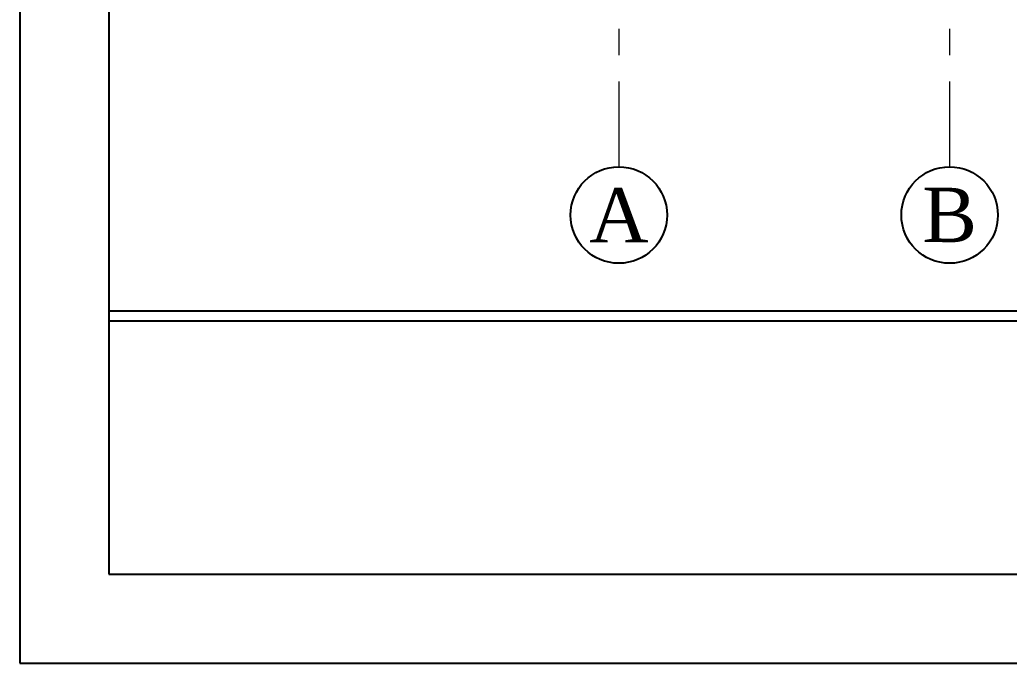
# Model space of a CAD drawing. Header units: millimetres. Extents: x 3470347 to 5996549, y -3470518 to 17149644.
# Drawn here: x 4824380 to 4838737, y 6601077 to 6610408 of the extents above; entities that cross this region are included whole.
import ezdxf
from ezdxf.enums import TextEntityAlignment as Align

# ---------------------------------------------------------------- set-up
doc = ezdxf.new("R2010")
doc.units = ezdxf.units.MM
doc.header["$MEASUREMENT"] = 0
doc.linetypes.add('CENTER', pattern=[50.8, 31.75, -6.35, 6.35, -6.35])
doc.layers.get('0').update_dxf_attribs({"linetype": 'CONTINUOUS', "lineweight": 25})
doc.layers.add('CENTER', color=8, linetype='CENTER', lineweight=0)
doc.layers.add('SHEET', color=7, linetype='CONTINUOUS', lineweight=15)
doc.layers.add('YQ_AXIS', color=4, linetype='CONTINUOUS')
doc.styles.add('Aerial', font='times.ttf')

msp = doc.modelspace()

# ---------------------------------------------------------------- linework, layer by layer
at = {"lineweight": 25}
for p, q in [((4825671.11, 6606185.79, 0), (4883612.16, 6606185.79, 0)), ((4825671.11, 6606042.93, 0), (4883612.16, 6606042.93, 0))]:
    msp.add_line(p, q, dxfattribs=at)
at = {"color": 192, "lineweight": 25, "elevation": 0}
msp.add_lwpolyline([(4824379.69, 6601077.16), (4892178.93, 6601077.16), (4892178.93, 6649016.07), (4824379.69, 6649016.07)], close=True, dxfattribs=at)
at = {"layer": 'CENTER', "color": 8, "ltscale": 60}
for p, q in [((4833072.87, 6646090.98, 0), (4833072.87, 6608276.48, 0)), ((4837872.54, 6646090.98, 0), (4837872.54, 6608276.48, 0))]:
    msp.add_line(p, q, dxfattribs=at)
at = {"layer": 'SHEET', "color": 220, "lineweight": 25, "elevation": 0}
msp.add_lwpolyline([(4825671.11, 6602366.16), (4890887.51, 6602366.16), (4890887.51, 6647727.08), (4825671.11, 6647727.08)], close=True, dxfattribs=at)
at = {"layer": 'YQ_AXIS', "color": 8}
for centre in [(4833072.87, 6607576.48, 0), (4837872.54, 6607576.48, 0)]:
    msp.add_circle(centre, 700, dxfattribs=at)

# ---------------------------------------------------------------- texts
at = {"layer": 'YQ_AXIS', "color": 8, "style": 'Aerial'}
for s, p in [('A', (4833072.87, 6607576.48, 0)), ('B', (4837872.54, 6607576.48, 0))]:
    msp.add_text(s, height=787.5, dxfattribs=at).set_placement(p, align=Align.MIDDLE)

doc.saveas('drawing.dxf')
